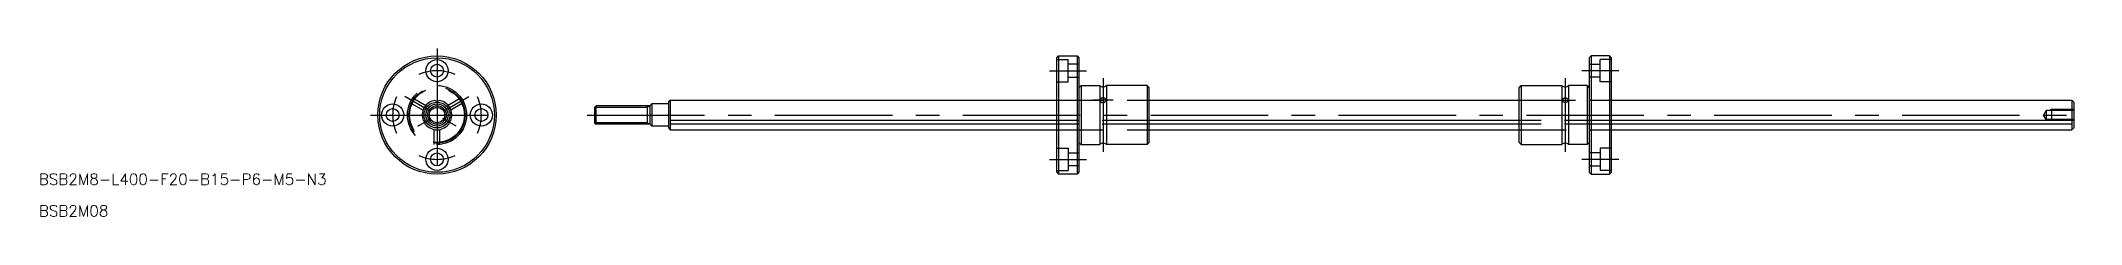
# Model space of a CAD drawing. Extents: x -107 to 445, y -27 to 18.
import ezdxf

# ---------------------------------------------------------------- set-up
doc = ezdxf.new("R2010")
doc.units = 0
doc.linetypes.add('CENTER', pattern=[50.8, 31.75, -6.35, 6.35, -6.35])
doc.linetypes.add('DASHED', pattern=[19.05, 12.7, -6.35])
doc.layers.get('0').update_dxf_attribs({"linetype": 'CONTINUOUS'})
doc.layers.add('CENTER', color=1, linetype='CENTER')
doc.styles.get("Standard").update_dxf_attribs({"font": 'txt.shx', "height": 3, "bigfont": 'bigfont.shx'})

msp = doc.modelspace()

# ---------------------------------------------------------------- linework, layer by layer
at = {"color": 7, "linetype": 'CONTINUOUS'}
for p, q in [((167.59, 15.5), (168.09, 16)), ((167.59, -15.5), (167.59, 15.5)), ((168.09, 16), (168.09, -16)), ((168.09, 16), (173.09, 16)), ((173.09, 16), (173.09, -16)), ((173.09, 16), (173.59, 15.5)), ((173.59, 15.5), (173.59, -15.5)), ((173.59, 15.5), (173.59, -15.5)), ((312.09, 16), (311.59, 15.5)), ((311.59, 15.5), (311.59, -15.5)), ((311.59, 15.5), (311.59, -15.5)), ((312.09, 16), (312.09, -16)), ((317.09, 16), (312.09, 16)), ((317.09, 16), (317.09, -16)), ((317.59, 15.5), (317.09, 16)), ((317.59, -15.5), (317.59, 15.5)), ((174.19, 8), (173.59, 7.4)), ((174.19, 8), (174.19, -8)), ((174.19, 8), (179.19, 8)), ((179.19, 8), (179.19, -8)), ((191.99, 8), (180.99, 8)), ((180.99, 8), (180.99, -8)), ((191.99, 8), (191.99, -8)), ((192.59, 7.4), (191.99, 8)), ((192.59, -7.4), (192.59, 7.4)), ((292.59, 7.4), (293.19, 8)), ((292.59, -7.4), (292.59, 7.4)), ((293.19, 8), (304.19, 8)), ((293.19, 8), (293.19, -8)), ((304.19, 8), (304.19, -8)), ((305.99, 8), (305.99, -8)), ((310.99, 8), (305.99, 8)), ((310.99, 8), (310.99, -8)), ((310.99, 8), (311.59, 7.4)), ((42.59, 2.07), (43.03, 2.5)), ((42.59, 2.07), (42.59, -2.07)), ((57.59, 2.5), (43.03, 2.5)), ((43.03, -2.5), (43.03, 2.5)), ((56.84, 2.5), (56.84, -2.5)), ((58.09, 3), (57.59, 2.5)), ((57.59, 2.5), (57.59, -2.5)), ((58.09, 3), (58.09, -3)), ((62.59, 3), (58.09, 3)), ((62.59, 3.5), (63.09, 4)), ((62.59, 3.5), (62.59, -3.5)), ((63.09, 4), (167.59, 4)), ((63.09, 4), (63.09, -4)), ((192.59, 4), (292.59, 4)), ((317.59, 4), (442.09, 4)), ((442.09, 4), (442.59, 3.5)), ((442.09, 4), (442.09, -4)), ((442.59, 3.5), (442.59, -3.5)), ((42.59, -2.07), (43.03, -2.5)), ((57.59, -2.5), (43.03, -2.5)), ((57.59, -2.5), (58.09, -3)), ((62.59, -3), (58.09, -3)), ((62.59, -3.5), (63.09, -4)), ((167.59, -1.51), (63.09, -1.51)), ((167.59, -2.45), (63.09, -2.45)), ((63.09, -4), (167.59, -4)), ((292.59, -1.51), (192.59, -1.51)), ((292.59, -2.45), (192.59, -2.45)), ((192.59, -4), (292.59, -4)), ((442.09, -1.51), (317.59, -1.51)), ((442.09, -2.45), (317.59, -2.45)), ((317.59, -4), (442.09, -4)), ((442.59, -3.5), (442.09, -4)), ((173.59, -7.4), (174.19, -8)), ((174.19, -8), (179.19, -8)), ((191.99, -8), (180.99, -8)), ((192.59, -7.4), (191.99, -8)), ((292.59, -7.4), (293.19, -8)), ((293.19, -8), (304.19, -8)), ((310.99, -8), (305.99, -8)), ((311.59, -7.4), (310.99, -8)), ((167.59, -15.5), (168.09, -16)), ((173.09, -16), (168.09, -16)), ((173.59, -15.5), (173.09, -16)), ((311.59, -15.5), (312.09, -16)), ((312.09, -16), (317.09, -16)), ((317.59, -15.5), (317.09, -16))]:
    msp.add_line(p, q, dxfattribs=at)
at = {"color": 3, "linetype": 'DASHED'}
for p, q in [((167.59, 15), (170.69, 15)), ((170.69, 9), (170.69, 15)), ((173.59, 13.75), (170.69, 13.75)), ((311.59, 13.75), (314.49, 13.75)), ((314.49, 9), (314.49, 15)), ((317.59, 15), (314.49, 15)), ((167.59, 9), (170.69, 9)), ((170.69, 10.25), (173.59, 10.25)), ((314.49, 10.25), (311.59, 10.25)), ((317.59, 9), (314.49, 9)), ((-7.27, 3.33), (-3.78, 1.32)), ((-6.52, 4.63), (-3.03, 2.61)), ((6.51, 4.66), (3.02, 2.62)), ((7.26, 3.36), (3.77, 1.33)), ((167.59, 4), (192.59, 4)), ((292.59, 4), (317.59, 4)), ((435.09, 1.23), (434.38, 0)), ((435.09, -1.23), (434.38, 0)), ((442.59, 1.23), (435.09, 1.23)), ((435.09, 1.23), (435.09, -1.23)), ((436.59, 1.5), (436.13, 1.23)), ((442.59, 1.5), (436.59, 1.5)), ((436.59, 1.5), (436.59, -1.5)), ((-0.75, -7.96), (-0.75, -3.93)), ((0.75, -7.96), (0.75, -3.93)), ((192.59, -1.51), (167.59, -1.51)), ((192.59, -2.45), (167.59, -2.45)), ((167.59, -4), (192.59, -4)), ((317.59, -1.51), (292.59, -1.51)), ((317.59, -2.45), (292.59, -2.45)), ((292.59, -4), (317.59, -4)), ((442.59, -1.23), (435.09, -1.23)), ((436.59, -1.5), (436.13, -1.23)), ((442.59, -1.5), (436.59, -1.5)), ((167.59, -9), (170.69, -9)), ((170.69, -9), (170.69, -15)), ((170.69, -10.25), (173.59, -10.25)), ((314.49, -10.25), (311.59, -10.25)), ((314.49, -9), (314.49, -15)), ((317.59, -9), (314.49, -9)), ((167.59, -15), (170.69, -15)), ((173.59, -13.75), (170.69, -13.75)), ((311.59, -13.75), (314.49, -13.75)), ((317.59, -15), (314.49, -15))]:
    msp.add_line(p, q, dxfattribs=at)
at = {"color": 3, "linetype": 'CONTINUOUS'}
for p, q in [((56.84, 2.07), (42.59, 2.07)), ((57.59, 2.5), (56.84, 2.07)), ((56.84, -2.07), (42.59, -2.07)), ((57.59, -2.5), (56.84, -2.07))]:
    msp.add_line(p, q, dxfattribs=at)
at = {"color": 7, "linetype": 'CONTINUOUS'}
for points in [[(179.34, 4.02, 0), (179.34, 3.98, 0), (179.35, 3.95, 0), (179.35, 3.92, 0), (179.36, 3.89, 0), (179.37, 3.86, 0), (179.38, 3.83, 0), (179.39, 3.8, 0), (179.4, 3.77, 0), (179.42, 3.74, 0), (179.43, 3.71, 0), (179.45, 3.69, 0), (179.47, 3.66, 0), (179.49, 3.63, 0), (179.51, 3.61, 0), (179.54, 3.59, 0), (179.56, 3.56, 0), (179.59, 3.54, 0), (179.62, 3.52, 0), (179.65, 3.5, 0), (179.68, 3.48, 0), (179.71, 3.47, 0), (179.74, 3.45, 0), (179.77, 3.44, 0), (179.81, 3.43, 0), (179.84, 3.41, 0), (179.88, 3.4, 0), (179.91, 3.4, 0), (179.95, 3.39, 0), (179.98, 3.38, 0), (180.02, 3.38, 0), (180.06, 3.38, 0), (180.09, 3.38, 0), (180.13, 3.38, 0), (180.17, 3.38, 0), (180.2, 3.38, 0), (180.24, 3.39, 0), (180.28, 3.4, 0), (180.31, 3.4, 0), (180.35, 3.41, 0), (180.38, 3.43, 0), (180.41, 3.44, 0), (180.45, 3.45, 0), (180.48, 3.47, 0), (180.51, 3.48, 0), (180.54, 3.5, 0), (180.57, 3.52, 0), (180.6, 3.54, 0), (180.62, 3.56, 0), (180.65, 3.59, 0), (180.67, 3.61, 0), (180.7, 3.63, 0), (180.72, 3.66, 0), (180.74, 3.69, 0), (180.76, 3.71, 0), (180.77, 3.74, 0), (180.79, 3.77, 0), (180.8, 3.8, 0), (180.81, 3.83, 0), (180.82, 3.86, 0), (180.83, 3.89, 0), (180.84, 3.92, 0), (180.84, 3.95, 0), (180.84, 3.98, 0), (180.84, 4.02, 0), (180.84, 4.05, 0), (180.84, 4.08, 0), (180.84, 4.11, 0), (180.83, 4.14, 0), (180.82, 4.17, 0), (180.81, 4.2, 0), (180.8, 4.23, 0), (180.79, 4.26, 0), (180.77, 4.29, 0), (180.76, 4.32, 0), (180.74, 4.34, 0), (180.72, 4.37, 0), (180.7, 4.4, 0), (180.67, 4.42, 0), (180.65, 4.45, 0), (180.62, 4.47, 0), (180.6, 4.49, 0), (180.57, 4.51, 0), (180.54, 4.53, 0), (180.51, 4.55, 0), (180.48, 4.56, 0), (180.45, 4.58, 0), (180.41, 4.59, 0), (180.38, 4.61, 0), (180.35, 4.62, 0), (180.31, 4.63, 0), (180.28, 4.64, 0), (180.24, 4.64, 0), (180.2, 4.65, 0), (180.17, 4.65, 0), (180.13, 4.65, 0), (180.09, 4.66, 0), (180.06, 4.65, 0), (180.02, 4.65, 0), (179.98, 4.65, 0), (179.95, 4.64, 0), (179.91, 4.64, 0), (179.88, 4.63, 0), (179.84, 4.62, 0), (179.81, 4.61, 0), (179.77, 4.59, 0), (179.74, 4.58, 0), (179.71, 4.56, 0), (179.68, 4.55, 0), (179.65, 4.53, 0), (179.62, 4.51, 0), (179.59, 4.49, 0), (179.56, 4.47, 0), (179.54, 4.45, 0), (179.51, 4.42, 0), (179.49, 4.4, 0), (179.47, 4.37, 0), (179.45, 4.34, 0), (179.43, 4.32, 0), (179.42, 4.29, 0), (179.4, 4.26, 0), (179.39, 4.23, 0), (179.38, 4.2, 0), (179.37, 4.17, 0), (179.36, 4.14, 0), (179.35, 4.11, 0), (179.35, 4.08, 0), (179.34, 4.05, 0), (179.34, 4.02, 0)], [(305.84, 4.02, 0), (305.84, 3.98, 0), (305.84, 3.95, 0), (305.84, 3.92, 0), (305.83, 3.89, 0), (305.82, 3.86, 0), (305.81, 3.83, 0), (305.8, 3.8, 0), (305.79, 3.77, 0), (305.77, 3.74, 0), (305.76, 3.71, 0), (305.74, 3.69, 0), (305.72, 3.66, 0), (305.7, 3.63, 0), (305.67, 3.61, 0), (305.65, 3.59, 0), (305.62, 3.56, 0), (305.6, 3.54, 0), (305.57, 3.52, 0), (305.54, 3.5, 0), (305.51, 3.48, 0), (305.48, 3.47, 0), (305.45, 3.45, 0), (305.42, 3.44, 0), (305.38, 3.43, 0), (305.35, 3.41, 0), (305.31, 3.4, 0), (305.28, 3.4, 0), (305.24, 3.39, 0), (305.2, 3.38, 0), (305.17, 3.38, 0), (305.13, 3.38, 0), (305.09, 3.38, 0), (305.06, 3.38, 0), (305.02, 3.38, 0), (304.98, 3.38, 0), (304.95, 3.39, 0), (304.91, 3.4, 0), (304.88, 3.4, 0), (304.84, 3.41, 0), (304.81, 3.43, 0), (304.77, 3.44, 0), (304.74, 3.45, 0), (304.71, 3.47, 0), (304.68, 3.48, 0), (304.65, 3.5, 0), (304.62, 3.52, 0), (304.59, 3.54, 0), (304.56, 3.56, 0), (304.54, 3.59, 0), (304.51, 3.61, 0), (304.49, 3.63, 0), (304.47, 3.66, 0), (304.45, 3.69, 0), (304.43, 3.71, 0), (304.42, 3.74, 0), (304.4, 3.77, 0), (304.39, 3.8, 0), (304.38, 3.83, 0), (304.37, 3.86, 0), (304.36, 3.89, 0), (304.35, 3.92, 0), (304.35, 3.95, 0), (304.35, 3.98, 0), (304.34, 4.02, 0), (304.35, 4.05, 0), (304.35, 4.08, 0), (304.35, 4.11, 0), (304.36, 4.14, 0), (304.37, 4.17, 0), (304.38, 4.2, 0), (304.39, 4.23, 0), (304.4, 4.26, 0), (304.42, 4.29, 0), (304.43, 4.32, 0), (304.45, 4.34, 0), (304.47, 4.37, 0), (304.49, 4.4, 0), (304.51, 4.42, 0), (304.54, 4.45, 0), (304.56, 4.47, 0), (304.59, 4.49, 0), (304.62, 4.51, 0), (304.65, 4.53, 0), (304.68, 4.55, 0), (304.71, 4.56, 0), (304.74, 4.58, 0), (304.77, 4.59, 0), (304.81, 4.61, 0), (304.84, 4.62, 0), (304.88, 4.63, 0), (304.91, 4.64, 0), (304.95, 4.64, 0), (304.98, 4.65, 0), (305.02, 4.65, 0), (305.06, 4.65, 0), (305.09, 4.66, 0), (305.13, 4.65, 0), (305.17, 4.65, 0), (305.2, 4.65, 0), (305.24, 4.64, 0), (305.28, 4.64, 0), (305.31, 4.63, 0), (305.35, 4.62, 0), (305.38, 4.61, 0), (305.42, 4.59, 0), (305.45, 4.58, 0), (305.48, 4.56, 0), (305.51, 4.55, 0), (305.54, 4.53, 0), (305.57, 4.51, 0), (305.6, 4.49, 0), (305.62, 4.47, 0), (305.65, 4.45, 0), (305.67, 4.42, 0), (305.7, 4.4, 0), (305.72, 4.37, 0), (305.74, 4.34, 0), (305.76, 4.32, 0), (305.77, 4.29, 0), (305.79, 4.26, 0), (305.8, 4.23, 0), (305.81, 4.2, 0), (305.82, 4.17, 0), (305.83, 4.14, 0), (305.84, 4.11, 0), (305.84, 4.08, 0), (305.84, 4.05, 0), (305.84, 4.02, 0)]]:
    msp.add_polyline3d(points, dxfattribs=at)
for centre, radius in [((0, 0), 16), ((0, 0), 15.5), ((0, 12), 3), ((0, 12), 1.75), ((-12, 0), 3), ((-12, 0), 1.75), ((0, 0), 3.5), ((0, 0), 3), ((0, 0), 2.5), ((12, 0), 3), ((12, 0), 1.75), ((0, -12), 3), ((0, -12), 1.75)]:
    msp.add_circle(centre, radius, dxfattribs=at)
at = {"color": 3, "linetype": 'DASHED'}
for radius in [8, 7.6, 7.4]:
    msp.add_circle((0, 0), radius, dxfattribs=at)
at = {"color": 3, "linetype": 'CONTINUOUS'}
msp.add_circle((0, 0), 2.07, dxfattribs=at)
at = {"color": 7, "linetype": 'CONTINUOUS'}
for centre, radius, start, end in [((180.09, 8.81), 1.21, 222.075, 317.925), ((305.09, 8.81), 1.21, 222.075, 317.925), ((0, 0), 4, 97.8517, 202.1483), ((0, 4.8), 1, 236.8771, 303.1229), ((0, 0), 4, 337.8517, 82.1483), ((-4.16, -2.4), 1, 356.8771, 63.1229), ((0, 0), 4, 217.8517, 322.1483), ((4.16, -2.4), 1, 116.8771, 183.1229), ((180.09, -8.81), 1.21, 42.075, 137.925), ((305.09, -8.81), 1.21, 42.075, 137.925)]:
    msp.add_arc(centre, radius, start, end, dxfattribs=at)
at = {"layer": 'CENTER', "color": 1, "linetype": 'CENTER'}
for p, q in [((0, 18), (0, -18)), ((165.59, 12), (175.59, 12)), ((319.59, 12), (309.59, 12)), ((180.09, 10), (180.09, -10)), ((305.09, 10), (305.09, -10)), ((-18, 0), (18, 0)), ((-1.73, 1), (-8.66, 5)), ((1.73, 1.01), (8.64, 5.03)), ((40.59, 0), (444.59, 0)), ((182.84, 4.02), (177.34, 4.02)), ((302.34, 4.02), (307.84, 4.02)), ((-5.2, -3), (-1.56, -0.9)), ((5.2, -3), (1.56, -0.9)), ((165.59, -12), (175.59, -12)), ((319.59, -12), (309.59, -12))]:
    msp.add_line(p, q, dxfattribs=at)
for start, end in [(65.9506, 114.0494), (155.9506, 204.0494), (335.9506, 24.0494), (245.9506, 294.0494)]:
    msp.add_arc((0, 0), 12, start, end, dxfattribs=at)

# ---------------------------------------------------------------- texts
at = {"color": 7, "linetype": 'CONTINUOUS'}
for s, p in [('BSB2M8-L400-F20-B15-P6-M5-N3', (-107.65, -18.88)), ('BSB2M08', (-107.65, -27.45))]:
    msp.add_text(s, height=3, dxfattribs=at).set_placement(p)

doc.saveas('drawing.dxf')
